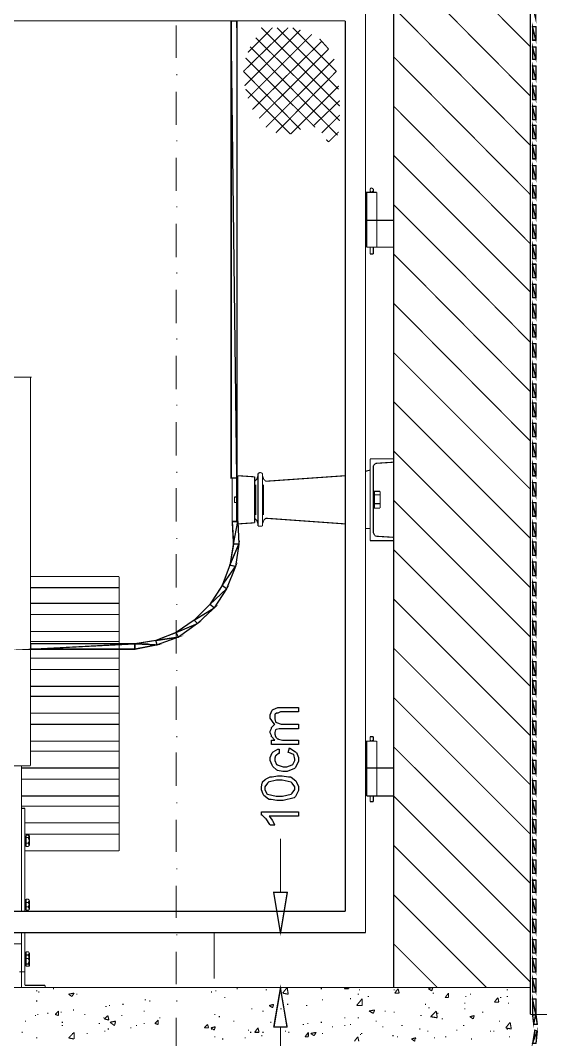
# Model space of a CAD drawing. Header units: metres. Extents: x 3290 to 4536, y 1562 to 1983.
# Drawn here: x 4056.5 to 4067.16, y 1679.94 to 1700.83 of the extents above; entities that cross this region are included whole.
import ezdxf

# ---------------------------------------------------------------- set-up
doc = ezdxf.new("R2010")
doc.units = ezdxf.units.M
for name, color, linetype in [('C00-00-00-BLACK', 7, 'Continuous'), ('C00-00-FF', 5, 'Continuous'), ('C00-7E-FF', 150, 'Continuous'), ('C00-FF-00', 3, 'Continuous'), ('CFF-00-00', 1, 'Continuous'), ('CFF-7E-00', 30, 'Continuous')]:
    doc.layers.add(name, color=color, linetype=linetype)

msp = doc.modelspace()

# ---------------------------------------------------------------- linework, layer by layer
at = {"layer": 'C00-00-00-BLACK', "const_width": 0.0229}
for points in [[(4064.146, 1736.219), (4064.146, 1681.01)], [(4066.947, 1736.082), (4066.947, 1680.458)], [(4066.947, 1700.292), (4064.146, 1703.116)], [(4066.947, 1699.282), (4064.146, 1702.106)], [(4063.571, 1682.134), (4063.571, 1701.233)], [(4066.947, 1698.272), (4064.146, 1701.095)], [(4046.275, 1700.821), (4063.157, 1700.821)], [(4059.69, 1700.063), (4059.69, 1700.729)], [(4060.814, 1700.821), (4060.93, 1700.821)], [(4063.157, 1682.57), (4063.157, 1700.821)], [(4061.986, 1700.684), (4061.068, 1699.788)], [(4062.238, 1700.637), (4061.091, 1699.49)], [(4061.665, 1700.684), (4061.16, 1700.177)], [(4062.469, 1700.546), (4061.16, 1699.236)], [(4063.042, 1698.777), (4061.32, 1700.475)], [(4063.042, 1699.075), (4061.435, 1700.684)], [(4063.02, 1699.421), (4061.757, 1700.684)], [(4062.078, 1700.684), (4062.973, 1699.788)], [(4062.996, 1698.48), (4061.205, 1700.292)], [(4062.675, 1700.406), (4061.251, 1699.006)], [(4062.813, 1700.246), (4062.629, 1700.452)], [(4062.538, 1698.64), (4061.113, 1700.063)], [(4062.813, 1700.246), (4061.389, 1698.823)], [(4066.947, 1697.263), (4064.146, 1700.086)], [(4062.928, 1700.039), (4061.526, 1698.64)], [(4059.69, 1699.719), (4059.712, 1699.719)], [(4062.238, 1698.594), (4061.068, 1699.788)], [(4062.973, 1699.788), (4061.733, 1698.526)], [(4063.02, 1699.49), (4062.032, 1698.502)], [(4059.69, 1698.686), (4059.69, 1699.374)], [(4062.032, 1698.502), (4061.113, 1699.421)], [(4063.042, 1699.19), (4062.492, 1698.663)], [(4066.947, 1696.253), (4064.146, 1699.075)], [(4063.042, 1698.892), (4062.675, 1698.526)], [(4062.813, 1698.342), (4062.767, 1698.388)], [(4063.02, 1698.548), (4062.813, 1698.342)], [(4059.69, 1698.365), (4059.712, 1698.365)], [(4059.69, 1697.332), (4059.69, 1698.019)], [(4066.947, 1695.265), (4064.146, 1698.065)], [(4063.685, 1697.401), (4063.663, 1697.377)], [(4063.663, 1697.377), (4063.663, 1697.354)], [(4063.663, 1697.309), (4063.663, 1697.354)], [(4063.663, 1697.354), (4063.663, 1697.332)], [(4063.731, 1697.377), (4063.685, 1697.401)], [(4063.731, 1697.354), (4063.731, 1697.377)], [(4063.731, 1697.309), (4063.731, 1697.354)], [(4063.731, 1697.332), (4063.731, 1697.354)], [(4063.731, 1697.309), (4063.731, 1697.354)], [(4063.571, 1697.309), (4063.8, 1697.309)], [(4063.571, 1697.309), (4063.571, 1696.734)], [(4063.594, 1696.734), (4063.571, 1697.309)], [(4063.571, 1697.309), (4063.594, 1697.309)], [(4063.594, 1696.734), (4063.571, 1697.309)], [(4063.594, 1697.309), (4063.594, 1696.734)], [(4063.594, 1696.184), (4063.594, 1697.309)], [(4063.663, 1697.332), (4063.663, 1697.309)], [(4063.663, 1697.332), (4063.685, 1697.309)], [(4063.685, 1697.309), (4063.731, 1697.332)], [(4063.8, 1696.184), (4063.8, 1697.309)], [(4059.69, 1697.01), (4059.712, 1697.01)], [(4065.5, 1695.701), (4064.146, 1697.055)], [(4063.571, 1696.734), (4064.146, 1696.734)], [(4063.571, 1696.734), (4063.594, 1696.734)], [(4059.69, 1695.976), (4059.69, 1696.665)], [(4063.594, 1696.184), (4064.146, 1696.184)], [(4063.663, 1696.184), (4063.663, 1696.045)], [(4063.731, 1696.184), (4063.731, 1696.045)], [(4063.663, 1696.045), (4063.731, 1696.045)], [(4064.49, 1695.701), (4064.146, 1696.045)], [(4066.947, 1693.222), (4064.49, 1695.701)], [(4066.947, 1694.233), (4065.5, 1695.701)], [(4059.69, 1695.655), (4059.712, 1695.655)], [(4059.69, 1694.622), (4059.69, 1695.311)], [(4066.947, 1692.211), (4064.146, 1695.036)], [(4059.69, 1694.301), (4059.712, 1694.301)], [(4066.947, 1691.225), (4064.146, 1694.026)], [(4059.69, 1693.269), (4059.69, 1693.957)], [(4049.1, 1693.52), (4056.703, 1693.52)], [(4056.703, 1693.52), (4056.703, 1685.554)], [(4056.703, 1693.52), (4056.726, 1693.52)], [(4066.947, 1690.215), (4064.146, 1693.016)], [(4059.69, 1692.946), (4059.712, 1692.946)], [(4059.69, 1691.914), (4059.69, 1692.602)], [(4066.947, 1689.204), (4064.146, 1692.006)], [(4064.146, 1691.845), (4063.663, 1691.845)], [(4063.663, 1691.845), (4063.663, 1690.169)], [(4063.755, 1691.73), (4063.731, 1691.706)], [(4063.731, 1691.706), (4063.731, 1690.329)], [(4063.777, 1691.753), (4063.755, 1691.73)], [(4064.146, 1691.777), (4063.777, 1691.753)], [(4059.69, 1691.568), (4059.712, 1691.568)], [(4060.953, 1691.5), (4061.297, 1691.477)], [(4060.953, 1691.5), (4060.953, 1690.512)], [(4061.366, 1691.5), (4061.342, 1691.431)], [(4061.411, 1691.568), (4061.366, 1691.546)], [(4061.366, 1691.546), (4061.366, 1691.5)], [(4061.366, 1691.5), (4061.366, 1690.512)], [(4061.457, 1691.546), (4061.411, 1691.568)], [(4061.457, 1691.5), (4061.457, 1691.546)], [(4061.457, 1691.5), (4061.457, 1690.512)], [(4061.457, 1691.5), (4061.481, 1691.431)], [(4063.157, 1691.5), (4061.526, 1691.386)], [(4063.663, 1691.615), (4063.571, 1691.591)], [(4060.837, 1691.454), (4060.837, 1690.559)], [(4060.953, 1691.454), (4060.837, 1691.454)], [(4060.93, 1691.454), (4060.93, 1690.559)], [(4061.297, 1691.477), (4061.297, 1690.535)], [(4061.342, 1691.431), (4061.297, 1691.386)], [(4061.32, 1691.316), (4061.32, 1690.697)], [(4061.481, 1691.431), (4061.526, 1691.386)], [(4061.481, 1691.316), (4061.481, 1690.697)], [(4059.69, 1690.559), (4059.69, 1691.247)], [(4063.869, 1691.179), (4063.731, 1691.179)], [(4063.755, 1691.179), (4063.755, 1690.835)], [(4063.869, 1691.11), (4063.755, 1691.11)], [(4063.869, 1691.179), (4063.869, 1690.835)], [(4060.884, 1691.064), (4060.884, 1690.95)], [(4060.93, 1691.064), (4060.884, 1691.064)], [(4060.884, 1691.064), (4060.884, 1690.973)], [(4060.884, 1690.973), (4060.884, 1691.064)], [(4060.884, 1691.064), (4060.908, 1691.064)], [(4060.884, 1690.95), (4060.884, 1690.973)], [(4060.884, 1690.95), (4060.93, 1690.95)], [(4063.869, 1690.926), (4063.755, 1690.926)], [(4066.947, 1688.194), (4064.146, 1690.995)], [(4063.869, 1690.835), (4063.731, 1690.835)], [(4060.953, 1690.559), (4060.837, 1690.559)], [(4060.953, 1690.512), (4061.297, 1690.535)], [(4061.342, 1690.581), (4061.297, 1690.628)], [(4061.366, 1690.512), (4061.342, 1690.581)], [(4061.366, 1690.512), (4061.366, 1690.466)], [(4061.366, 1690.466), (4061.411, 1690.466)], [(4061.411, 1690.466), (4061.457, 1690.466)], [(4061.457, 1690.512), (4061.481, 1690.581)], [(4061.457, 1690.466), (4061.457, 1690.512)], [(4061.481, 1690.581), (4061.503, 1690.604)], [(4061.503, 1690.604), (4061.526, 1690.628)], [(4061.526, 1690.628), (4063.157, 1690.512)], [(4063.663, 1690.42), (4063.571, 1690.42)], [(4063.731, 1690.329), (4063.755, 1690.283)], [(4063.755, 1690.283), (4063.777, 1690.26)], [(4064.146, 1690.237), (4063.777, 1690.26)], [(4059.69, 1690.215), (4059.712, 1690.215)], [(4064.146, 1690.169), (4063.663, 1690.169)], [(4059.69, 1689.204), (4059.69, 1689.893)], [(4066.947, 1687.183), (4064.146, 1689.985)], [(4058.519, 1689.434), (4056.703, 1689.434)], [(4058.519, 1683.81), (4058.519, 1689.434)], [(4059.69, 1688.861), (4059.712, 1688.861)], [(4066.947, 1686.174), (4064.146, 1688.975)], [(4059.69, 1687.85), (4059.69, 1688.54)], [(4056.703, 1688.056), (4056.703, 1687.942)], [(4066.947, 1685.165), (4064.146, 1687.965)], [(4059.69, 1687.506), (4059.712, 1687.506)], [(4059.69, 1686.496), (4059.69, 1687.183)], [(4066.947, 1684.154), (4064.146, 1686.954)], [(4059.69, 1686.151), (4059.712, 1686.151)], [(4063.685, 1686.151), (4063.663, 1686.151)], [(4063.663, 1686.151), (4063.663, 1686.105)], [(4063.663, 1686.059), (4063.663, 1686.105)], [(4063.663, 1686.105), (4063.663, 1686.082)], [(4063.663, 1686.082), (4063.685, 1686.059)], [(4063.731, 1686.151), (4063.685, 1686.151)], [(4063.685, 1686.059), (4063.731, 1686.082)], [(4063.731, 1686.105), (4063.731, 1686.151)], [(4063.731, 1686.059), (4063.731, 1686.105)], [(4063.731, 1686.082), (4063.731, 1686.105)], [(4063.571, 1686.059), (4063.8, 1686.059)], [(4063.571, 1686.059), (4063.571, 1685.509)], [(4063.594, 1685.509), (4063.571, 1686.059)], [(4063.571, 1686.059), (4063.594, 1686.059)], [(4063.594, 1685.509), (4063.571, 1686.059)], [(4063.594, 1684.934), (4063.594, 1686.059)], [(4063.594, 1686.059), (4063.594, 1685.509)], [(4063.8, 1684.934), (4063.8, 1686.059)], [(4066.947, 1683.145), (4064.146, 1685.944)], [(4059.69, 1685.142), (4059.69, 1685.83)], [(4049.1, 1685.554), (4056.703, 1685.554)], [(4056.52, 1685.554), (4056.52, 1682.57)], [(4063.571, 1685.509), (4064.146, 1685.509)], [(4063.571, 1685.509), (4063.594, 1685.509)], [(4063.594, 1684.934), (4064.146, 1684.934)], [(4063.663, 1684.934), (4063.663, 1684.82)], [(4063.663, 1684.82), (4063.731, 1684.82)], [(4063.731, 1684.934), (4063.731, 1684.82)], [(4066.947, 1682.134), (4064.146, 1684.934)], [(4056.589, 1684.682), (4056.52, 1684.682)], [(4056.589, 1682.57), (4056.589, 1684.682)], [(4059.69, 1684.796), (4059.712, 1684.796)], [(4059.69, 1683.787), (4059.69, 1684.453)], [(4056.611, 1684.109), (4056.589, 1684.109)], [(4056.611, 1683.9), (4056.611, 1684.132)], [(4056.657, 1684.132), (4056.611, 1684.132)], [(4056.611, 1684.086), (4056.657, 1684.086)], [(4056.681, 1684.109), (4056.657, 1684.132)], [(4056.657, 1684.132), (4056.681, 1684.132)], [(4056.657, 1684.086), (4056.681, 1684.109)], [(4056.681, 1684.016), (4056.657, 1684.086)], [(4056.657, 1683.97), (4056.681, 1684.016)], [(4056.681, 1683.924), (4056.681, 1684.132)], [(4056.611, 1683.924), (4056.589, 1683.924)], [(4058.519, 1683.81), (4056.589, 1683.81)], [(4056.611, 1683.97), (4056.657, 1683.97)], [(4056.657, 1683.9), (4056.611, 1683.9)], [(4056.681, 1683.924), (4056.657, 1683.97)], [(4056.657, 1683.9), (4056.681, 1683.924)], [(4056.657, 1683.9), (4056.681, 1683.924)], [(4066.947, 1681.124), (4064.146, 1683.924)], [(4059.69, 1683.442), (4059.712, 1683.442)], [(4059.69, 1682.432), (4059.69, 1683.098)], [(4056.611, 1682.799), (4056.589, 1682.799)], [(4056.611, 1682.822), (4056.657, 1682.822)], [(4056.611, 1682.593), (4056.611, 1682.822)], [(4056.611, 1682.753), (4056.657, 1682.753)], [(4056.657, 1682.822), (4056.681, 1682.799)], [(4056.681, 1682.799), (4056.657, 1682.822)], [(4056.657, 1682.753), (4056.681, 1682.799)], [(4056.681, 1682.707), (4056.657, 1682.753)], [(4056.681, 1682.615), (4056.681, 1682.799)], [(4066.051, 1681.01), (4064.146, 1682.914)], [(4049.858, 1682.57), (4063.157, 1682.57)], [(4056.611, 1682.615), (4056.589, 1682.615)], [(4056.611, 1682.662), (4056.657, 1682.662)], [(4056.611, 1682.593), (4056.657, 1682.593)], [(4056.657, 1682.662), (4056.681, 1682.707)], [(4056.681, 1682.615), (4056.657, 1682.662)], [(4056.657, 1682.593), (4056.681, 1682.615)], [(4056.657, 1682.593), (4056.681, 1682.615)], [(4049.858, 1682.134), (4063.571, 1682.134)], [(4063.571, 1682.134), (4049.858, 1682.134)], [(4056.52, 1682.134), (4056.52, 1681.01)], [(4056.589, 1681.055), (4056.589, 1682.134)], [(4060.47, 1682.134), (4060.47, 1681.193)], [(4049.858, 1681.905), (4056.52, 1681.905)], [(4059.69, 1682.088), (4059.712, 1682.088)], [(4065.041, 1681.01), (4064.146, 1681.905)], [(4056.611, 1681.72), (4056.589, 1681.72)], [(4056.657, 1681.743), (4056.611, 1681.743)], [(4056.611, 1681.514), (4056.611, 1681.743)], [(4056.611, 1681.675), (4056.657, 1681.675)], [(4056.611, 1681.675), (4056.657, 1681.675)], [(4056.611, 1681.446), (4056.611, 1681.675)], [(4056.681, 1681.72), (4056.657, 1681.743)], [(4056.681, 1681.72), (4056.657, 1681.743)], [(4056.657, 1681.675), (4056.681, 1681.72)], [(4056.657, 1681.675), (4056.681, 1681.651)], [(4056.681, 1681.628), (4056.657, 1681.675)], [(4056.657, 1681.675), (4056.681, 1681.651)], [(4056.681, 1681.651), (4056.681, 1681.72)], [(4059.69, 1681.078), (4059.69, 1681.743)], [(4056.611, 1681.651), (4056.589, 1681.651)], [(4056.611, 1681.468), (4056.589, 1681.468)], [(4056.611, 1681.606), (4056.657, 1681.606)], [(4056.611, 1681.491), (4056.657, 1681.491)], [(4056.657, 1681.606), (4056.681, 1681.628)], [(4056.681, 1681.56), (4056.657, 1681.606)], [(4056.657, 1681.491), (4056.681, 1681.56)], [(4056.681, 1681.468), (4056.657, 1681.491)], [(4056.657, 1681.446), (4056.681, 1681.468)], [(4056.681, 1681.446), (4056.681, 1681.651)], [(4056.681, 1681.537), (4056.681, 1681.628)], [(4056.474, 1681.331), (4056.52, 1681.331)], [(4056.52, 1681.331), (4056.589, 1681.331)], [(4056.611, 1681.446), (4056.657, 1681.446)], [(4056.657, 1681.446), (4056.681, 1681.446)], [(4057.003, 1681.055), (4056.589, 1681.055)], [(4057.003, 1681.01), (4057.003, 1681.055)], [(4066.947, 1681.01), (4018.047, 1681.01)], [(4056.818, 1680.941), (4056.841, 1680.941)], [(4056.863, 1680.918), (4056.886, 1680.918)], [(4057.163, 1680.986), (4057.185, 1680.986)], [(4057.484, 1680.872), (4057.598, 1680.895)], [(4057.484, 1680.872), (4057.553, 1680.826)], [(4057.553, 1680.826), (4057.598, 1680.895)], [(4057.645, 1680.872), (4057.667, 1680.872)], [(4060.401, 1680.918), (4060.425, 1680.918)], [(4060.493, 1680.941), (4060.515, 1680.941)], [(4060.93, 1680.986), (4060.953, 1680.986)], [(4061.526, 1680.964), (4061.549, 1680.964)], [(4061.872, 1680.895), (4061.964, 1681.01)], [(4061.872, 1680.895), (4061.986, 1680.872)], [(4061.986, 1680.872), (4061.964, 1681.01)], [(4062.653, 1680.986), (4062.675, 1680.986)], [(4063.134, 1680.986), (4063.157, 1681.01)], [(4063.134, 1680.986), (4063.227, 1680.986)], [(4063.227, 1680.986), (4063.227, 1681.01)], [(4063.411, 1680.872), (4063.433, 1680.872)], [(4063.433, 1680.964), (4063.456, 1680.964)], [(4064.146, 1680.964), (4064.169, 1680.964)], [(4064.169, 1680.895), (4064.238, 1680.986)], [(4064.169, 1680.895), (4064.26, 1680.895)], [(4064.169, 1680.895), (4064.191, 1680.895)], [(4064.191, 1680.941), (4064.214, 1680.941)], [(4064.26, 1680.895), (4064.238, 1680.986)], [(4064.858, 1680.986), (4064.927, 1681.01)], [(4064.858, 1680.986), (4064.927, 1680.941)], [(4064.927, 1680.941), (4064.949, 1681.01)], [(4064.949, 1680.895), (4064.973, 1680.895)], [(4065.064, 1681.01), (4065.087, 1681.01)], [(4065.202, 1680.803), (4065.27, 1680.895)], [(4065.27, 1680.803), (4065.27, 1680.895)], [(4065.708, 1680.872), (4065.73, 1680.872)], [(4066.465, 1680.964), (4066.488, 1680.964)], [(4056.818, 1680.734), (4056.841, 1680.734)], [(4058.311, 1680.641), (4058.334, 1680.641)], [(4058.587, 1680.664), (4058.61, 1680.664)], [(4059.046, 1680.757), (4059.068, 1680.757)], [(4059.137, 1680.734), (4059.16, 1680.734)], [(4059.69, 1680.734), (4059.712, 1680.734)], [(4060.676, 1680.803), (4060.699, 1680.803)], [(4061.595, 1680.641), (4061.688, 1680.664)], [(4061.595, 1680.641), (4061.665, 1680.595)], [(4061.665, 1680.595), (4061.688, 1680.664)], [(4061.964, 1680.664), (4061.986, 1680.664)], [(4062.353, 1680.641), (4062.376, 1680.641)], [(4062.675, 1680.757), (4062.699, 1680.757)], [(4063.25, 1680.781), (4063.273, 1680.781)], [(4063.387, 1680.641), (4063.502, 1680.781)], [(4063.387, 1680.641), (4063.502, 1680.641)], [(4063.502, 1680.641), (4063.502, 1680.781)], [(4063.617, 1680.826), (4063.64, 1680.826)], [(4064.789, 1680.664), (4064.812, 1680.664)], [(4065.202, 1680.803), (4065.27, 1680.803)], [(4065.593, 1680.687), (4065.616, 1680.687)], [(4065.616, 1680.826), (4065.638, 1680.826)], [(4066.211, 1680.71), (4066.281, 1680.803)], [(4066.211, 1680.71), (4066.303, 1680.71)], [(4066.303, 1680.71), (4066.281, 1680.803)], [(4066.328, 1680.803), (4066.351, 1680.803)], [(4066.465, 1680.826), (4066.488, 1680.826)], [(4066.488, 1680.687), (4066.512, 1680.687)], [(4056.794, 1680.435), (4056.818, 1680.435)], [(4056.841, 1680.458), (4056.863, 1680.458)], [(4057.048, 1680.48), (4057.072, 1680.48)], [(4057.209, 1680.458), (4057.277, 1680.527)], [(4057.209, 1680.458), (4057.277, 1680.435)], [(4057.277, 1680.435), (4057.277, 1680.527)], [(4057.324, 1680.503), (4057.346, 1680.503)], [(4057.576, 1680.55), (4057.598, 1680.55)], [(4057.807, 1680.458), (4057.829, 1680.458)], [(4058.219, 1680.366), (4058.288, 1680.435)], [(4058.241, 1680.619), (4058.265, 1680.619)], [(4058.311, 1680.343), (4058.288, 1680.435)], [(4058.564, 1680.435), (4058.587, 1680.435)], [(4059.023, 1680.527), (4059.046, 1680.527)], [(4060.47, 1680.458), (4060.493, 1680.458)], [(4061.228, 1680.572), (4061.251, 1680.572)], [(4061.457, 1680.527), (4061.481, 1680.527)], [(4061.826, 1680.572), (4061.848, 1680.572)], [(4063.64, 1680.527), (4063.755, 1680.55)], [(4063.64, 1680.527), (4063.731, 1680.48)], [(4063.731, 1680.48), (4063.755, 1680.55)], [(4063.96, 1680.527), (4063.985, 1680.527)], [(4064.146, 1680.503), (4064.169, 1680.503)], [(4064.696, 1680.435), (4064.719, 1680.435)], [(4064.858, 1680.595), (4064.881, 1680.595)], [(4064.903, 1680.412), (4065.018, 1680.527)], [(4065.041, 1680.389), (4065.018, 1680.527)], [(4065.041, 1680.48), (4065.064, 1680.48)], [(4065.593, 1680.572), (4065.616, 1680.572)], [(4065.708, 1680.412), (4065.799, 1680.435)], [(4065.776, 1680.366), (4065.799, 1680.435)], [(4065.96, 1680.503), (4065.982, 1680.503)], [(4073.7, 1680.458), (4066.947, 1680.458)], [(4056.589, 1680.32), (4056.611, 1680.32)], [(4057.346, 1680.297), (4057.37, 1680.297)], [(4057.346, 1680.229), (4057.37, 1680.229)], [(4058.104, 1680.274), (4058.128, 1680.274)], [(4058.196, 1680.389), (4058.219, 1680.389)], [(4058.219, 1680.366), (4058.311, 1680.343)], [(4058.334, 1680.297), (4058.448, 1680.32)], [(4058.334, 1680.297), (4058.425, 1680.229)], [(4058.425, 1680.229), (4058.448, 1680.32)], [(4058.863, 1680.229), (4058.885, 1680.229)], [(4059.023, 1680.274), (4059.046, 1680.274)], [(4059.252, 1680.274), (4059.322, 1680.343)], [(4059.252, 1680.274), (4059.322, 1680.251)], [(4059.322, 1680.251), (4059.322, 1680.343)], [(4059.346, 1680.389), (4059.368, 1680.389)], [(4059.69, 1679.724), (4059.69, 1680.389)], [(4060.264, 1680.183), (4060.333, 1680.251)], [(4060.355, 1680.183), (4060.333, 1680.251)], [(4060.562, 1680.412), (4060.585, 1680.412)], [(4060.861, 1680.32), (4060.884, 1680.32)], [(4061.618, 1680.297), (4061.642, 1680.297)], [(4062.284, 1680.251), (4062.307, 1680.251)], [(4062.376, 1680.274), (4062.399, 1680.274)], [(4062.653, 1680.297), (4062.675, 1680.297)], [(4063.134, 1680.389), (4063.157, 1680.389)], [(4063.134, 1680.229), (4063.157, 1680.229)], [(4063.25, 1680.251), (4063.273, 1680.251)], [(4063.411, 1680.389), (4063.433, 1680.389)], [(4063.777, 1680.32), (4063.8, 1680.32)], [(4064.306, 1680.229), (4064.329, 1680.229)], [(4064.903, 1680.412), (4065.041, 1680.389)], [(4065.133, 1680.366), (4065.156, 1680.366)], [(4065.569, 1680.229), (4065.593, 1680.229)], [(4065.708, 1680.412), (4065.776, 1680.366)], [(4066.303, 1680.32), (4066.328, 1680.32)], [(4066.443, 1680.183), (4066.534, 1680.297)], [(4066.557, 1680.159), (4066.534, 1680.297)], [(4056.52, 1680.091), (4056.543, 1680.091)], [(4057.484, 1679.977), (4057.598, 1680.091)], [(4057.553, 1680.068), (4057.576, 1680.068)], [(4057.598, 1679.954), (4057.598, 1680.091)], [(4057.852, 1680.068), (4057.875, 1680.068)], [(4058.219, 1680.114), (4058.241, 1680.114)], [(4058.288, 1680.159), (4058.311, 1680.159)], [(4058.748, 1680.183), (4058.771, 1680.183)], [(4060.264, 1680.183), (4060.355, 1680.183)], [(4060.401, 1680.183), (4060.493, 1680.206)], [(4060.401, 1680.183), (4060.47, 1680.137)], [(4060.401, 1680.159), (4060.425, 1680.159)], [(4060.47, 1680.137), (4060.493, 1680.206)], [(4061.16, 1680.137), (4061.182, 1680.137)], [(4061.205, 1680.091), (4061.228, 1680.091)], [(4061.297, 1680.091), (4061.366, 1680.183)], [(4061.297, 1680.091), (4061.389, 1680.091)], [(4061.389, 1680.091), (4061.366, 1680.183)], [(4061.435, 1680.022), (4061.457, 1680.022)], [(4061.457, 1680.091), (4061.481, 1680.091)], [(4061.917, 1680.114), (4061.94, 1680.114)], [(4061.94, 1680.206), (4061.964, 1680.206)], [(4061.986, 1680.091), (4062.009, 1680.091)], [(4062.33, 1679.999), (4062.399, 1680.091)], [(4062.399, 1679.999), (4062.399, 1680.091)], [(4062.446, 1680.068), (4062.56, 1680.091)], [(4062.446, 1680.068), (4062.515, 1680.022)], [(4062.515, 1680.022), (4062.56, 1680.091)], [(4062.675, 1680.068), (4062.699, 1680.068)], [(4062.882, 1680.206), (4062.905, 1680.206)], [(4063.456, 1680.045), (4063.48, 1680.045)], [(4063.48, 1680.068), (4063.502, 1680.068)], [(4063.915, 1680.206), (4063.938, 1680.206)], [(4064.122, 1680.022), (4064.146, 1680.022)], [(4064.673, 1680.159), (4064.696, 1680.159)], [(4064.835, 1680.114), (4064.858, 1680.114)], [(4065.431, 1680.137), (4065.454, 1680.137)], [(4066.12, 1680.114), (4066.143, 1680.114)], [(4066.189, 1680.114), (4066.211, 1680.114)], [(4066.443, 1680.183), (4066.557, 1680.159)], [(4066.465, 1680.159), (4066.488, 1680.159)], [(4056.818, 1679.977), (4056.841, 1679.977)], [(4057.484, 1679.977), (4057.598, 1679.954)], [(4060.47, 1679.999), (4060.493, 1679.999)], [(4060.63, 1679.954), (4060.654, 1679.954)], [(4061.091, 1679.977), (4061.113, 1679.977)], [(4062.33, 1679.999), (4062.399, 1679.999)], [(4063.342, 1679.907), (4063.411, 1679.999)], [(4063.433, 1679.907), (4063.411, 1679.999)], [(4064.214, 1679.999), (4064.238, 1679.999)], [(4064.512, 1679.954), (4064.581, 1679.977)], [(4064.512, 1679.954), (4064.581, 1679.907)], [(4064.581, 1679.977), (4064.604, 1679.977)], [(4064.581, 1679.954), (4064.604, 1679.977)], [(4064.581, 1679.907), (4064.581, 1679.954)], [(4064.973, 1679.977), (4064.995, 1679.977)], [(4065.202, 1679.999), (4065.225, 1679.999)], [(4065.73, 1679.954), (4065.753, 1679.954)], [(4066.512, 1679.999), (4066.534, 1679.999)]]:
    msp.add_lwpolyline(points, dxfattribs=at)
at = {"layer": 'C00-00-FF', "const_width": 0.0229}
msp.add_lwpolyline([(4059.69, 1681.399), (4059.69, 1681.078)], dxfattribs=at)
at = {"layer": 'C00-7E-FF', "const_width": 0.0229}
for points in [[(4061.826, 1682.961), (4061.826, 1684.062)], [(4060.746, 1682.134), (4062.078, 1682.134)], [(4060.746, 1681.01), (4062.078, 1681.01)], [(4061.826, 1680.206), (4061.826, 1679.379)]]:
    msp.add_lwpolyline(points, dxfattribs=at)
for points in [[(4061.688, 1682.961), (4061.964, 1682.961), (4061.826, 1682.134), (4061.688, 1682.961)], [(4061.688, 1680.206), (4061.964, 1680.206), (4061.826, 1681.01), (4061.688, 1680.206)]]:
    msp.add_lwpolyline(points, close=True, dxfattribs=at)
at = {"layer": 'C00-7E-FF'}
for points in [[(4061.688, 1682.961), (4061.964, 1682.961), (4061.826, 1682.134), (4061.688, 1682.961)], [(4061.688, 1680.206), (4061.964, 1680.206), (4061.826, 1681.01), (4061.688, 1680.206)]]:
    msp.add_lwpolyline(points, close=True, dxfattribs=at)
at = {"layer": 'C00-FF-00', "const_width": 0.0229}
for points in [[(4067.061, 1700.844), (4066.993, 1701.119), (4067.061, 1701.119), (4067.061, 1700.844)], [(4067.061, 1700.43), (4066.993, 1700.704), (4067.061, 1700.704), (4067.061, 1700.43)], [(4066.993, 1700.43), (4067.061, 1700.43), (4066.993, 1700.704), (4066.993, 1700.43)], [(4067.061, 1700.039), (4066.993, 1700.292), (4067.061, 1700.292), (4067.061, 1700.039)], [(4066.993, 1700.039), (4067.061, 1700.039), (4066.993, 1700.292), (4066.993, 1700.039)], [(4067.061, 1699.627), (4066.993, 1699.902), (4067.061, 1699.902), (4067.061, 1699.627)], [(4066.993, 1699.627), (4067.061, 1699.627), (4066.993, 1699.902), (4066.993, 1699.627)], [(4067.061, 1699.213), (4066.993, 1699.488), (4067.061, 1699.488), (4067.061, 1699.213)], [(4066.993, 1699.213), (4067.061, 1699.213), (4066.993, 1699.488), (4066.993, 1699.213)], [(4067.061, 1698.801), (4066.993, 1699.075), (4067.061, 1699.075), (4067.061, 1698.801)], [(4066.993, 1698.801), (4067.061, 1698.801), (4066.993, 1699.075), (4066.993, 1698.801)], [(4067.061, 1698.41), (4066.993, 1698.686), (4067.061, 1698.686), (4067.061, 1698.41)], [(4066.993, 1698.41), (4067.061, 1698.41), (4066.993, 1698.686), (4066.993, 1698.41)], [(4067.061, 1697.997), (4066.993, 1698.272), (4067.061, 1698.272), (4067.061, 1697.997)], [(4066.993, 1697.997), (4067.061, 1697.997), (4066.993, 1698.272), (4066.993, 1697.997)], [(4067.061, 1697.584), (4066.993, 1697.859), (4067.061, 1697.859), (4067.061, 1697.584)], [(4066.993, 1697.584), (4067.061, 1697.584), (4066.993, 1697.859), (4066.993, 1697.584)], [(4067.061, 1697.192), (4066.993, 1697.445), (4067.061, 1697.445), (4067.061, 1697.192)], [(4066.993, 1697.192), (4067.061, 1697.192), (4066.993, 1697.445), (4066.993, 1697.192)], [(4066.993, 1696.78), (4067.061, 1696.78), (4066.993, 1697.055), (4066.993, 1696.78)], [(4067.061, 1696.78), (4066.993, 1697.055), (4067.061, 1697.055), (4067.061, 1696.78)], [(4066.993, 1696.367), (4067.061, 1696.367), (4066.993, 1696.643), (4066.993, 1696.367)], [(4067.061, 1696.367), (4066.993, 1696.643), (4067.061, 1696.643), (4067.061, 1696.367)], [(4066.993, 1695.954), (4067.061, 1695.954), (4066.993, 1696.228), (4066.993, 1695.954)], [(4067.061, 1695.954), (4066.993, 1696.228), (4067.061, 1696.228), (4067.061, 1695.954)], [(4066.993, 1695.563), (4067.061, 1695.563), (4066.993, 1695.838), (4066.993, 1695.563)], [(4067.061, 1695.563), (4066.993, 1695.838), (4067.061, 1695.838), (4067.061, 1695.563)], [(4066.993, 1695.151), (4067.061, 1695.151), (4066.993, 1695.426), (4066.993, 1695.151)], [(4067.061, 1695.151), (4066.993, 1695.426), (4067.061, 1695.426), (4067.061, 1695.151)], [(4066.993, 1694.737), (4067.061, 1694.737), (4066.993, 1695.012), (4066.993, 1694.737)], [(4067.061, 1694.737), (4066.993, 1695.012), (4067.061, 1695.012), (4067.061, 1694.737)], [(4066.993, 1694.347), (4067.061, 1694.347), (4066.993, 1694.599), (4066.993, 1694.347)], [(4067.061, 1694.347), (4066.993, 1694.599), (4067.061, 1694.599), (4067.061, 1694.347)], [(4067.061, 1693.934), (4066.993, 1694.209), (4067.061, 1694.209), (4067.061, 1693.934)], [(4066.993, 1693.934), (4067.061, 1693.934), (4066.993, 1694.209), (4066.993, 1693.934)], [(4067.061, 1693.52), (4066.993, 1693.795), (4067.061, 1693.795), (4067.061, 1693.52)], [(4066.993, 1693.52), (4067.061, 1693.52), (4066.993, 1693.795), (4066.993, 1693.52)], [(4067.061, 1693.107), (4066.993, 1693.383), (4067.061, 1693.383), (4067.061, 1693.107)], [(4066.993, 1693.107), (4067.061, 1693.107), (4066.993, 1693.383), (4066.993, 1693.107)], [(4067.061, 1692.716), (4066.993, 1692.991), (4067.061, 1692.991), (4067.061, 1692.716)], [(4066.993, 1692.716), (4067.061, 1692.716), (4066.993, 1692.991), (4066.993, 1692.716)], [(4067.061, 1692.303), (4066.993, 1692.579), (4067.061, 1692.579), (4067.061, 1692.303)], [(4066.993, 1692.303), (4067.061, 1692.303), (4066.993, 1692.579), (4066.993, 1692.303)], [(4067.061, 1691.891), (4066.993, 1692.166), (4067.061, 1692.166), (4067.061, 1691.891)], [(4066.993, 1691.891), (4067.061, 1691.891), (4066.993, 1692.166), (4066.993, 1691.891)], [(4067.061, 1691.5), (4066.993, 1691.752), (4067.061, 1691.752), (4067.061, 1691.5)], [(4066.993, 1691.5), (4067.061, 1691.5), (4066.993, 1691.752), (4066.993, 1691.5)], [(4067.061, 1691.087), (4066.993, 1691.362), (4067.061, 1691.362), (4067.061, 1691.087)], [(4066.993, 1691.087), (4067.061, 1691.087), (4066.993, 1691.362), (4066.993, 1691.087)], [(4067.061, 1690.674), (4066.993, 1690.95), (4067.061, 1690.95), (4067.061, 1690.674)], [(4066.993, 1690.674), (4067.061, 1690.674), (4066.993, 1690.95), (4066.993, 1690.674)], [(4067.061, 1690.26), (4066.993, 1690.535), (4067.061, 1690.535), (4067.061, 1690.26)], [(4066.993, 1690.26), (4067.061, 1690.26), (4066.993, 1690.535), (4066.993, 1690.26)], [(4067.061, 1689.87), (4066.993, 1690.146), (4067.061, 1690.146), (4067.061, 1689.87)], [(4066.993, 1689.87), (4067.061, 1689.87), (4066.993, 1690.146), (4066.993, 1689.87)], [(4067.061, 1689.456), (4066.993, 1689.732), (4067.061, 1689.732), (4067.061, 1689.456)], [(4066.993, 1689.456), (4067.061, 1689.456), (4066.993, 1689.732), (4066.993, 1689.456)], [(4067.061, 1689.044), (4066.993, 1689.319), (4067.061, 1689.319), (4067.061, 1689.044)], [(4066.993, 1689.044), (4067.061, 1689.044), (4066.993, 1689.319), (4066.993, 1689.044)], [(4067.061, 1688.654), (4066.993, 1688.906), (4067.061, 1688.906), (4067.061, 1688.654)], [(4066.993, 1688.654), (4067.061, 1688.654), (4066.993, 1688.906), (4066.993, 1688.654)], [(4066.993, 1688.24), (4067.061, 1688.24), (4066.993, 1688.515), (4066.993, 1688.24)], [(4067.061, 1688.24), (4066.993, 1688.515), (4067.061, 1688.515), (4067.061, 1688.24)], [(4066.993, 1687.827), (4067.061, 1687.827), (4066.993, 1688.103), (4066.993, 1687.827)], [(4067.061, 1687.827), (4066.993, 1688.103), (4067.061, 1688.103), (4067.061, 1687.827)], [(4066.993, 1687.414), (4067.061, 1687.414), (4066.993, 1687.69), (4066.993, 1687.414)], [(4067.061, 1687.414), (4066.993, 1687.69), (4067.061, 1687.69), (4067.061, 1687.414)], [(4066.993, 1687.023), (4067.061, 1687.023), (4066.993, 1687.299), (4066.993, 1687.023)], [(4067.061, 1687.023), (4066.993, 1687.299), (4067.061, 1687.299), (4067.061, 1687.023)], [(4066.993, 1686.611), (4067.061, 1686.611), (4066.993, 1686.886), (4066.993, 1686.611)], [(4067.061, 1686.611), (4066.993, 1686.886), (4067.061, 1686.886), (4067.061, 1686.611)], [(4066.993, 1686.196), (4067.061, 1686.196), (4066.993, 1686.472), (4066.993, 1686.196)], [(4067.061, 1686.196), (4066.993, 1686.472), (4067.061, 1686.472), (4067.061, 1686.196)], [(4066.993, 1685.807), (4067.061, 1685.807), (4066.993, 1686.059), (4066.993, 1685.807)], [(4067.061, 1685.807), (4066.993, 1686.059), (4067.061, 1686.059), (4067.061, 1685.807)], [(4067.061, 1685.394), (4066.993, 1685.669), (4067.061, 1685.669), (4067.061, 1685.394)], [(4066.993, 1685.394), (4067.061, 1685.394), (4066.993, 1685.669), (4066.993, 1685.394)], [(4067.061, 1684.98), (4066.993, 1685.255), (4067.061, 1685.255), (4067.061, 1684.98)], [(4066.993, 1684.98), (4067.061, 1684.98), (4066.993, 1685.255), (4066.993, 1684.98)], [(4067.061, 1684.567), (4066.993, 1684.842), (4067.061, 1684.842), (4067.061, 1684.567)], [(4066.993, 1684.567), (4067.061, 1684.567), (4066.993, 1684.842), (4066.993, 1684.567)], [(4067.061, 1684.178), (4066.993, 1684.453), (4067.061, 1684.453), (4067.061, 1684.178)], [(4066.993, 1684.178), (4067.061, 1684.178), (4066.993, 1684.453), (4066.993, 1684.178)], [(4067.061, 1683.763), (4066.993, 1684.039), (4067.061, 1684.039), (4067.061, 1683.763)], [(4066.993, 1683.763), (4067.061, 1683.763), (4066.993, 1684.039), (4066.993, 1683.763)], [(4067.061, 1683.351), (4066.993, 1683.626), (4067.061, 1683.626), (4067.061, 1683.351)], [(4066.993, 1683.351), (4067.061, 1683.351), (4066.993, 1683.626), (4066.993, 1683.351)], [(4067.061, 1682.961), (4066.993, 1683.213), (4067.061, 1683.213), (4067.061, 1682.961)], [(4066.993, 1682.961), (4067.061, 1682.961), (4066.993, 1683.213), (4066.993, 1682.961)], [(4067.061, 1682.547), (4066.993, 1682.822), (4067.061, 1682.822), (4067.061, 1682.547)], [(4066.993, 1682.547), (4067.061, 1682.547), (4066.993, 1682.822), (4066.993, 1682.547)], [(4067.061, 1682.134), (4066.993, 1682.41), (4067.061, 1682.41), (4067.061, 1682.134)], [(4066.993, 1682.134), (4067.061, 1682.134), (4066.993, 1682.41), (4066.993, 1682.134)], [(4067.061, 1681.72), (4066.993, 1681.995), (4067.061, 1681.995), (4067.061, 1681.72)], [(4066.993, 1681.72), (4067.061, 1681.72), (4066.993, 1681.995), (4066.993, 1681.72)], [(4066.993, 1681.331), (4067.061, 1681.331), (4066.993, 1681.606), (4066.993, 1681.331)], [(4067.061, 1681.331), (4066.993, 1681.606), (4067.061, 1681.606), (4067.061, 1681.331)], [(4066.993, 1680.918), (4067.061, 1680.918), (4066.993, 1681.193), (4066.993, 1680.918)], [(4067.061, 1680.918), (4066.993, 1681.193), (4067.061, 1681.193), (4067.061, 1680.918)], [(4066.993, 1680.458), (4067.061, 1680.458), (4066.993, 1680.779), (4066.993, 1680.458)], [(4067.061, 1680.458), (4066.993, 1680.779), (4067.061, 1680.779), (4067.061, 1680.458)], [(4067.016, 1680.251), (4067.061, 1680.458), (4066.993, 1680.435), (4067.016, 1680.251)], [(4067.085, 1680.251), (4067.016, 1680.251), (4067.061, 1680.458), (4067.085, 1680.251)], [(4066.993, 1679.861), (4067.085, 1680.114), (4067.038, 1680.137), (4066.993, 1679.861)], [(4067.061, 1679.861), (4066.993, 1679.861), (4067.085, 1680.114), (4067.061, 1679.861)]]:
    msp.add_lwpolyline(points, close=True, dxfattribs=at)
at = {"layer": 'C00-FF-00'}
for points in [[(4066.993, 1700.43), (4067.061, 1700.43), (4066.993, 1700.704), (4066.993, 1700.43)], [(4067.061, 1700.43), (4066.993, 1700.704), (4067.061, 1700.704), (4067.061, 1700.43)], [(4066.993, 1700.039), (4067.061, 1700.039), (4066.993, 1700.292), (4066.993, 1700.039)], [(4067.061, 1700.039), (4066.993, 1700.292), (4067.061, 1700.292), (4067.061, 1700.039)], [(4066.993, 1699.627), (4067.061, 1699.627), (4066.993, 1699.902), (4066.993, 1699.627)], [(4067.061, 1699.627), (4066.993, 1699.902), (4067.061, 1699.902), (4067.061, 1699.627)], [(4066.993, 1699.213), (4067.061, 1699.213), (4066.993, 1699.488), (4066.993, 1699.213)], [(4067.061, 1699.213), (4066.993, 1699.488), (4067.061, 1699.488), (4067.061, 1699.213)], [(4066.993, 1698.801), (4067.061, 1698.801), (4066.993, 1699.075), (4066.993, 1698.801)], [(4067.061, 1698.801), (4066.993, 1699.075), (4067.061, 1699.075), (4067.061, 1698.801)], [(4066.993, 1698.41), (4067.061, 1698.41), (4066.993, 1698.686), (4066.993, 1698.41)], [(4067.061, 1698.41), (4066.993, 1698.686), (4067.061, 1698.686), (4067.061, 1698.41)], [(4066.993, 1697.997), (4067.061, 1697.997), (4066.993, 1698.272), (4066.993, 1697.997)], [(4067.061, 1697.997), (4066.993, 1698.272), (4067.061, 1698.272), (4067.061, 1697.997)], [(4066.993, 1697.584), (4067.061, 1697.584), (4066.993, 1697.859), (4066.993, 1697.584)], [(4067.061, 1697.584), (4066.993, 1697.859), (4067.061, 1697.859), (4067.061, 1697.584)], [(4066.993, 1697.192), (4067.061, 1697.192), (4066.993, 1697.445), (4066.993, 1697.192)], [(4067.061, 1697.192), (4066.993, 1697.445), (4067.061, 1697.445), (4067.061, 1697.192)], [(4066.993, 1696.78), (4067.061, 1696.78), (4066.993, 1697.055), (4066.993, 1696.78)], [(4067.061, 1696.78), (4066.993, 1697.055), (4067.061, 1697.055), (4067.061, 1696.78)], [(4066.993, 1696.367), (4067.061, 1696.367), (4066.993, 1696.643), (4066.993, 1696.367)], [(4067.061, 1696.367), (4066.993, 1696.643), (4067.061, 1696.643), (4067.061, 1696.367)], [(4066.993, 1695.954), (4067.061, 1695.954), (4066.993, 1696.228), (4066.993, 1695.954)], [(4067.061, 1695.954), (4066.993, 1696.228), (4067.061, 1696.228), (4067.061, 1695.954)], [(4066.993, 1695.563), (4067.061, 1695.563), (4066.993, 1695.838), (4066.993, 1695.563)], [(4067.061, 1695.563), (4066.993, 1695.838), (4067.061, 1695.838), (4067.061, 1695.563)], [(4066.993, 1695.151), (4067.061, 1695.151), (4066.993, 1695.426), (4066.993, 1695.151)], [(4067.061, 1695.151), (4066.993, 1695.426), (4067.061, 1695.426), (4067.061, 1695.151)], [(4066.993, 1694.737), (4067.061, 1694.737), (4066.993, 1695.012), (4066.993, 1694.737)], [(4067.061, 1694.737), (4066.993, 1695.012), (4067.061, 1695.012), (4067.061, 1694.737)], [(4066.993, 1694.347), (4067.061, 1694.347), (4066.993, 1694.599), (4066.993, 1694.347)], [(4067.061, 1694.347), (4066.993, 1694.599), (4067.061, 1694.599), (4067.061, 1694.347)], [(4066.993, 1693.934), (4067.061, 1693.934), (4066.993, 1694.209), (4066.993, 1693.934)], [(4067.061, 1693.934), (4066.993, 1694.209), (4067.061, 1694.209), (4067.061, 1693.934)], [(4066.993, 1693.52), (4067.061, 1693.52), (4066.993, 1693.795), (4066.993, 1693.52)], [(4067.061, 1693.52), (4066.993, 1693.795), (4067.061, 1693.795), (4067.061, 1693.52)], [(4066.993, 1693.107), (4067.061, 1693.107), (4066.993, 1693.383), (4066.993, 1693.107)], [(4067.061, 1693.107), (4066.993, 1693.383), (4067.061, 1693.383), (4067.061, 1693.107)], [(4066.993, 1692.716), (4067.061, 1692.716), (4066.993, 1692.991), (4066.993, 1692.716)], [(4067.061, 1692.716), (4066.993, 1692.991), (4067.061, 1692.991), (4067.061, 1692.716)], [(4066.993, 1692.303), (4067.061, 1692.303), (4066.993, 1692.579), (4066.993, 1692.303)], [(4067.061, 1692.303), (4066.993, 1692.579), (4067.061, 1692.579), (4067.061, 1692.303)], [(4066.993, 1691.891), (4067.061, 1691.891), (4066.993, 1692.166), (4066.993, 1691.891)], [(4067.061, 1691.891), (4066.993, 1692.166), (4067.061, 1692.166), (4067.061, 1691.891)], [(4066.993, 1691.5), (4067.061, 1691.5), (4066.993, 1691.752), (4066.993, 1691.5)], [(4067.061, 1691.5), (4066.993, 1691.752), (4067.061, 1691.752), (4067.061, 1691.5)], [(4066.993, 1691.087), (4067.061, 1691.087), (4066.993, 1691.362), (4066.993, 1691.087)], [(4067.061, 1691.087), (4066.993, 1691.362), (4067.061, 1691.362), (4067.061, 1691.087)], [(4066.993, 1690.674), (4067.061, 1690.674), (4066.993, 1690.95), (4066.993, 1690.674)], [(4067.061, 1690.674), (4066.993, 1690.95), (4067.061, 1690.95), (4067.061, 1690.674)], [(4066.993, 1690.26), (4067.061, 1690.26), (4066.993, 1690.535), (4066.993, 1690.26)], [(4067.061, 1690.26), (4066.993, 1690.535), (4067.061, 1690.535), (4067.061, 1690.26)], [(4066.993, 1689.87), (4067.061, 1689.87), (4066.993, 1690.146), (4066.993, 1689.87)], [(4067.061, 1689.87), (4066.993, 1690.146), (4067.061, 1690.146), (4067.061, 1689.87)], [(4066.993, 1689.456), (4067.061, 1689.456), (4066.993, 1689.732), (4066.993, 1689.456)], [(4067.061, 1689.456), (4066.993, 1689.732), (4067.061, 1689.732), (4067.061, 1689.456)], [(4066.993, 1689.044), (4067.061, 1689.044), (4066.993, 1689.319), (4066.993, 1689.044)], [(4067.061, 1689.044), (4066.993, 1689.319), (4067.061, 1689.319), (4067.061, 1689.044)], [(4066.993, 1688.654), (4067.061, 1688.654), (4066.993, 1688.906), (4066.993, 1688.654)], [(4067.061, 1688.654), (4066.993, 1688.906), (4067.061, 1688.906), (4067.061, 1688.654)], [(4066.993, 1688.24), (4067.061, 1688.24), (4066.993, 1688.515), (4066.993, 1688.24)], [(4067.061, 1688.24), (4066.993, 1688.515), (4067.061, 1688.515), (4067.061, 1688.24)], [(4066.993, 1687.827), (4067.061, 1687.827), (4066.993, 1688.103), (4066.993, 1687.827)], [(4067.061, 1687.827), (4066.993, 1688.103), (4067.061, 1688.103), (4067.061, 1687.827)], [(4066.993, 1687.414), (4067.061, 1687.414), (4066.993, 1687.69), (4066.993, 1687.414)], [(4067.061, 1687.414), (4066.993, 1687.69), (4067.061, 1687.69), (4067.061, 1687.414)], [(4066.993, 1687.023), (4067.061, 1687.023), (4066.993, 1687.299), (4066.993, 1687.023)], [(4067.061, 1687.023), (4066.993, 1687.299), (4067.061, 1687.299), (4067.061, 1687.023)], [(4066.993, 1686.611), (4067.061, 1686.611), (4066.993, 1686.886), (4066.993, 1686.611)], [(4067.061, 1686.611), (4066.993, 1686.886), (4067.061, 1686.886), (4067.061, 1686.611)], [(4066.993, 1686.196), (4067.061, 1686.196), (4066.993, 1686.472), (4066.993, 1686.196)], [(4067.061, 1686.196), (4066.993, 1686.472), (4067.061, 1686.472), (4067.061, 1686.196)], [(4066.993, 1685.807), (4067.061, 1685.807), (4066.993, 1686.059), (4066.993, 1685.807)], [(4067.061, 1685.807), (4066.993, 1686.059), (4067.061, 1686.059), (4067.061, 1685.807)], [(4066.993, 1685.394), (4067.061, 1685.394), (4066.993, 1685.669), (4066.993, 1685.394)], [(4067.061, 1685.394), (4066.993, 1685.669), (4067.061, 1685.669), (4067.061, 1685.394)], [(4066.993, 1684.98), (4067.061, 1684.98), (4066.993, 1685.255), (4066.993, 1684.98)], [(4067.061, 1684.98), (4066.993, 1685.255), (4067.061, 1685.255), (4067.061, 1684.98)], [(4066.993, 1684.567), (4067.061, 1684.567), (4066.993, 1684.842), (4066.993, 1684.567)], [(4067.061, 1684.567), (4066.993, 1684.842), (4067.061, 1684.842), (4067.061, 1684.567)], [(4066.993, 1684.178), (4067.061, 1684.178), (4066.993, 1684.453), (4066.993, 1684.178)], [(4067.061, 1684.178), (4066.993, 1684.453), (4067.061, 1684.453), (4067.061, 1684.178)], [(4066.993, 1683.763), (4067.061, 1683.763), (4066.993, 1684.039), (4066.993, 1683.763)], [(4067.061, 1683.763), (4066.993, 1684.039), (4067.061, 1684.039), (4067.061, 1683.763)], [(4066.993, 1683.351), (4067.061, 1683.351), (4066.993, 1683.626), (4066.993, 1683.351)], [(4067.061, 1683.351), (4066.993, 1683.626), (4067.061, 1683.626), (4067.061, 1683.351)], [(4066.993, 1682.961), (4067.061, 1682.961), (4066.993, 1683.213), (4066.993, 1682.961)], [(4067.061, 1682.961), (4066.993, 1683.213), (4067.061, 1683.213), (4067.061, 1682.961)], [(4066.993, 1682.547), (4067.061, 1682.547), (4066.993, 1682.822), (4066.993, 1682.547)], [(4067.061, 1682.547), (4066.993, 1682.822), (4067.061, 1682.822), (4067.061, 1682.547)], [(4066.993, 1682.134), (4067.061, 1682.134), (4066.993, 1682.41), (4066.993, 1682.134)], [(4067.061, 1682.134), (4066.993, 1682.41), (4067.061, 1682.41), (4067.061, 1682.134)], [(4066.993, 1681.72), (4067.061, 1681.72), (4066.993, 1681.995), (4066.993, 1681.72)], [(4067.061, 1681.72), (4066.993, 1681.995), (4067.061, 1681.995), (4067.061, 1681.72)], [(4066.993, 1681.331), (4067.061, 1681.331), (4066.993, 1681.606), (4066.993, 1681.331)], [(4067.061, 1681.331), (4066.993, 1681.606), (4067.061, 1681.606), (4067.061, 1681.331)], [(4066.993, 1680.918), (4067.061, 1680.918), (4066.993, 1681.193), (4066.993, 1680.918)], [(4067.061, 1680.918), (4066.993, 1681.193), (4067.061, 1681.193), (4067.061, 1680.918)], [(4066.993, 1680.458), (4067.061, 1680.458), (4066.993, 1680.779), (4066.993, 1680.458)], [(4067.061, 1680.458), (4066.993, 1680.779), (4067.061, 1680.779), (4067.061, 1680.458)], [(4067.016, 1680.251), (4067.061, 1680.458), (4066.993, 1680.435), (4067.016, 1680.251)], [(4067.085, 1680.251), (4067.016, 1680.251), (4067.061, 1680.458), (4067.085, 1680.251)], [(4066.993, 1679.861), (4067.085, 1680.114), (4067.038, 1680.137), (4066.993, 1679.861)], [(4067.061, 1679.861), (4066.993, 1679.861), (4067.085, 1680.114), (4067.061, 1679.861)]]:
    msp.add_lwpolyline(points, close=True, dxfattribs=at)
at = {"layer": 'C00-FF-00', "const_width": 0.0229}
for points in [[(4058.519, 1689.204), (4056.703, 1689.204)], [(4058.519, 1688.883), (4056.703, 1688.883)], [(4058.519, 1688.654), (4056.703, 1688.654)], [(4058.519, 1688.308), (4056.703, 1688.308)], [(4058.519, 1688.103), (4056.703, 1688.103)], [(4058.519, 1687.758), (4056.703, 1687.758)], [(4058.519, 1687.529), (4056.703, 1687.529)], [(4058.519, 1687.183), (4056.703, 1687.183)], [(4058.519, 1686.978), (4056.703, 1686.978)], [(4056.703, 1686.634), (4058.519, 1686.634)], [(4058.519, 1686.405), (4056.703, 1686.405)], [(4058.519, 1686.059), (4056.703, 1686.059)], [(4058.519, 1685.853), (4056.703, 1685.853)], [(4058.519, 1685.509), (4056.52, 1685.509)], [(4058.519, 1685.28), (4056.52, 1685.28)], [(4058.519, 1684.934), (4056.52, 1684.934)], [(4058.519, 1684.727), (4056.52, 1684.727)], [(4058.519, 1684.384), (4056.589, 1684.384)], [(4058.519, 1684.154), (4056.589, 1684.154)]]:
    msp.add_lwpolyline(points, dxfattribs=at)
at = {"layer": 'CFF-00-00', "const_width": 0.0229}
for points in [[(4060.814, 1691.454), (4060.93, 1691.454), (4060.814, 1700.821), (4060.814, 1691.454)], [(4060.93, 1691.454), (4060.814, 1700.821), (4060.93, 1700.821), (4060.93, 1691.454)], [(4060.861, 1690.099), (4060.953, 1690.559), (4060.837, 1690.559), (4060.861, 1690.099)], [(4060.976, 1690.099), (4060.861, 1690.099), (4060.953, 1690.559), (4060.976, 1690.099)], [(4060.791, 1689.664), (4060.976, 1690.099), (4060.861, 1690.099), (4060.791, 1689.664)], [(4060.908, 1689.641), (4060.791, 1689.664), (4060.976, 1690.099), (4060.908, 1689.641)], [(4060.63, 1689.25), (4060.908, 1689.641), (4060.791, 1689.664), (4060.63, 1689.25)], [(4060.722, 1689.181), (4060.63, 1689.25), (4060.908, 1689.641), (4060.722, 1689.181)], [(4060.378, 1688.861), (4060.722, 1689.181), (4060.63, 1689.25), (4060.378, 1688.861)], [(4060.47, 1688.791), (4060.378, 1688.861), (4060.722, 1689.181), (4060.47, 1688.791)], [(4060.056, 1688.54), (4060.47, 1688.791), (4060.378, 1688.861), (4060.056, 1688.54)], [(4060.126, 1688.47), (4060.056, 1688.54), (4060.47, 1688.791), (4060.126, 1688.47)], [(4059.69, 1688.286), (4060.126, 1688.47), (4060.056, 1688.54), (4059.69, 1688.286)], [(4059.735, 1688.194), (4059.69, 1688.286), (4060.126, 1688.47), (4059.735, 1688.194)], [(4059.275, 1688.125), (4059.735, 1688.194), (4059.69, 1688.286), (4059.275, 1688.125)], [(4059.299, 1688.034), (4059.275, 1688.125), (4059.735, 1688.194), (4059.299, 1688.034)], [(4056.703, 1687.942), (4058.839, 1688.056), (4058.839, 1687.942), (4056.703, 1687.942)], [(4056.703, 1688.056), (4056.703, 1687.942), (4058.839, 1688.056), (4056.703, 1688.056)], [(4058.839, 1688.056), (4059.299, 1688.034), (4059.275, 1688.125), (4058.839, 1688.056)], [(4058.839, 1687.942), (4058.839, 1688.056), (4059.299, 1688.034), (4058.839, 1687.942)]]:
    msp.add_lwpolyline(points, close=True, dxfattribs=at)
at = {"layer": 'CFF-00-00'}
for points in [[(4060.814, 1691.454), (4060.93, 1691.454), (4060.814, 1700.821), (4060.814, 1691.454)], [(4060.93, 1691.454), (4060.814, 1700.821), (4060.93, 1700.821), (4060.93, 1691.454)], [(4060.861, 1690.099), (4060.953, 1690.559), (4060.837, 1690.559), (4060.861, 1690.099)], [(4060.976, 1690.099), (4060.861, 1690.099), (4060.953, 1690.559), (4060.976, 1690.099)], [(4060.908, 1689.641), (4060.791, 1689.664), (4060.976, 1690.099), (4060.908, 1689.641)], [(4060.791, 1689.664), (4060.976, 1690.099), (4060.861, 1690.099), (4060.791, 1689.664)], [(4060.63, 1689.25), (4060.908, 1689.641), (4060.791, 1689.664), (4060.63, 1689.25)], [(4060.722, 1689.181), (4060.63, 1689.25), (4060.908, 1689.641), (4060.722, 1689.181)], [(4060.378, 1688.861), (4060.722, 1689.181), (4060.63, 1689.25), (4060.378, 1688.861)], [(4060.47, 1688.791), (4060.378, 1688.861), (4060.722, 1689.181), (4060.47, 1688.791)], [(4060.056, 1688.54), (4060.47, 1688.791), (4060.378, 1688.861), (4060.056, 1688.54)], [(4060.126, 1688.47), (4060.056, 1688.54), (4060.47, 1688.791), (4060.126, 1688.47)], [(4059.69, 1688.286), (4060.126, 1688.47), (4060.056, 1688.54), (4059.69, 1688.286)], [(4059.735, 1688.194), (4059.69, 1688.286), (4060.126, 1688.47), (4059.735, 1688.194)], [(4059.275, 1688.125), (4059.735, 1688.194), (4059.69, 1688.286), (4059.275, 1688.125)], [(4059.299, 1688.034), (4059.275, 1688.125), (4059.735, 1688.194), (4059.299, 1688.034)], [(4056.703, 1688.056), (4056.703, 1687.942), (4058.839, 1688.056), (4056.703, 1688.056)], [(4056.703, 1687.942), (4058.839, 1688.056), (4058.839, 1687.942), (4056.703, 1687.942)], [(4058.839, 1688.056), (4059.299, 1688.034), (4059.275, 1688.125), (4058.839, 1688.056)], [(4058.839, 1687.942), (4058.839, 1688.056), (4059.299, 1688.034), (4058.839, 1687.942)]]:
    msp.add_lwpolyline(points, close=True, dxfattribs=at)
at = {"layer": 'CFF-7E-00'}
for points in [[(4062.193, 1685.99), (4061.642, 1685.99), (4061.642, 1686.082), (4061.711, 1686.082), (4061.705, 1686.088), (4061.648, 1686.146), (4061.642, 1686.151), (4061.642, 1686.175), (4061.618, 1686.227), (4061.618, 1686.244), (4061.618, 1686.267), (4061.642, 1686.319), (4061.642, 1686.336), (4061.648, 1686.348), (4061.705, 1686.399), (4061.711, 1686.405), (4061.699, 1686.417), (4061.618, 1686.529), (4061.618, 1686.565), (4061.618, 1686.599), (4061.659, 1686.691), (4061.665, 1686.703), (4061.676, 1686.709), (4061.771, 1686.749), (4061.803, 1686.749), (4062.193, 1686.749), (4062.193, 1686.657), (4061.848, 1686.657), (4061.826, 1686.657), (4061.774, 1686.634), (4061.757, 1686.634), (4061.745, 1686.634), (4061.719, 1686.611), (4061.711, 1686.611), (4061.711, 1686.593), (4061.711, 1686.555), (4061.711, 1686.542), (4061.711, 1686.52), (4061.728, 1686.456), (4061.733, 1686.45), (4061.745, 1686.445), (4061.84, 1686.405), (4061.872, 1686.405), (4062.193, 1686.405), (4062.193, 1686.313), (4061.826, 1686.313), (4061.802, 1686.313), (4061.739, 1686.296), (4061.733, 1686.29), (4061.728, 1686.29), (4061.711, 1686.237), (4061.711, 1686.219), (4061.711, 1686.202), (4061.728, 1686.157), (4061.733, 1686.151), (4061.733, 1686.139), (4061.768, 1686.105), (4061.78, 1686.105), (4061.785, 1686.099), (4061.867, 1686.082), (4061.894, 1686.082), (4062.193, 1686.082), (4062.193, 1685.99)], [(4061.986, 1685.83), (4062.009, 1685.922), (4062.021, 1685.916), (4062.134, 1685.842), (4062.146, 1685.83), (4062.158, 1685.825), (4062.193, 1685.726), (4062.193, 1685.692), (4062.193, 1685.646), (4062.135, 1685.521), (4062.124, 1685.509), (4062.112, 1685.498), (4061.966, 1685.44), (4061.917, 1685.44), (4061.877, 1685.44), (4061.768, 1685.457), (4061.757, 1685.462), (4061.745, 1685.469), (4061.67, 1685.543), (4061.665, 1685.554), (4061.659, 1685.566), (4061.618, 1685.661), (4061.618, 1685.692), (4061.618, 1685.727), (4061.659, 1685.819), (4061.665, 1685.83), (4061.676, 1685.842), (4061.771, 1685.898), (4061.803, 1685.898), (4061.803, 1685.807), (4061.785, 1685.807), (4061.739, 1685.767), (4061.733, 1685.761), (4061.728, 1685.756), (4061.711, 1685.708), (4061.711, 1685.692), (4061.711, 1685.663), (4061.745, 1685.584), (4061.757, 1685.578), (4061.762, 1685.572), (4061.879, 1685.531), (4061.917, 1685.531), (4061.957, 1685.531), (4062.065, 1685.572), (4062.078, 1685.578), (4062.083, 1685.584), (4062.124, 1685.665), (4062.124, 1685.692), (4062.124, 1685.692), (4062.101, 1685.784), (4062.101, 1685.784), (4062.095, 1685.789), (4061.997, 1685.825), (4061.986, 1685.83)], [(4061.803, 1684.842), (4061.751, 1684.842), (4061.634, 1684.866), (4061.595, 1684.866), (4061.583, 1684.872), (4061.486, 1684.946), (4061.481, 1684.958), (4061.469, 1684.97), (4061.435, 1685.063), (4061.435, 1685.095), (4061.435, 1685.124), (4061.451, 1685.199), (4061.457, 1685.211), (4061.457, 1685.228), (4061.514, 1685.274), (4061.526, 1685.28), (4061.531, 1685.286), (4061.614, 1685.325), (4061.642, 1685.325), (4061.654, 1685.331), (4061.766, 1685.349), (4061.803, 1685.349), (4061.86, 1685.349), (4061.989, 1685.325), (4062.032, 1685.325), (4062.043, 1685.32), (4062.14, 1685.246), (4062.146, 1685.233), (4062.158, 1685.222), (4062.193, 1685.127), (4062.193, 1685.095), (4062.193, 1685.049), (4062.135, 1684.923), (4062.124, 1684.911), (4062.107, 1684.9), (4061.879, 1684.842), (4061.803, 1684.842)], [(4061.803, 1684.934), (4061.866, 1684.934), (4062.043, 1684.974), (4062.055, 1684.98), (4062.067, 1684.992), (4062.124, 1685.069), (4062.124, 1685.095), (4062.124, 1685.124), (4062.067, 1685.199), (4062.055, 1685.211), (4062.043, 1685.217), (4061.863, 1685.257), (4061.803, 1685.257), (4061.745, 1685.257), (4061.577, 1685.217), (4061.572, 1685.211), (4061.56, 1685.199), (4061.503, 1685.121), (4061.503, 1685.095), (4061.503, 1685.066), (4061.543, 1684.992), (4061.549, 1684.98), (4061.561, 1684.974), (4061.742, 1684.934), (4061.803, 1684.934)], [(4062.193, 1684.613), (4062.193, 1684.522), (4061.595, 1684.522), (4061.6, 1684.516), (4061.659, 1684.442), (4061.665, 1684.43), (4061.67, 1684.419), (4061.705, 1684.344), (4061.711, 1684.338), (4061.618, 1684.338), (4061.612, 1684.35), (4061.537, 1684.464), (4061.526, 1684.475), (4061.514, 1684.482), (4061.454, 1684.545), (4061.435, 1684.545), (4061.435, 1684.613), (4062.193, 1684.613)]]:
    msp.add_lwpolyline(points, close=True, dxfattribs=at)

doc.saveas('drawing.dxf')
